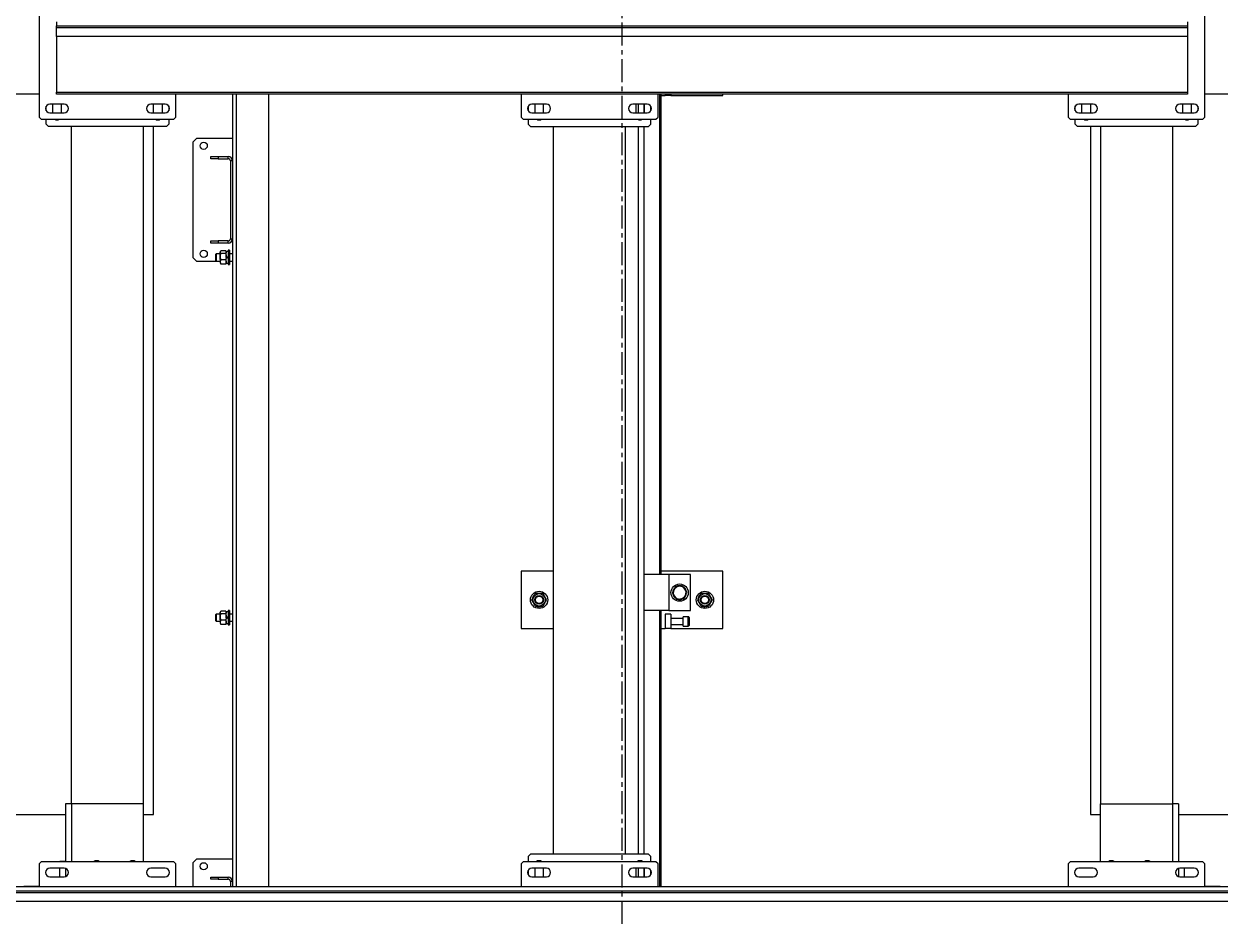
# Model space of a CAD drawing. Header units: millimetres. Extents: x 6622 to 532820, y 3370 to 359312.
# Drawn here: x 458470 to 460130, y 286895 to 288137 of the extents above; entities that cross this region are included whole.
import ezdxf

# ---------------------------------------------------------------- set-up
doc = ezdxf.new("R2010")
doc.units = ezdxf.units.MM
doc.linetypes.add('CENTER', pattern=[50.8, 31.75, -6.35, 6.35, -6.35])

# ---------------------------------------------------------------- blocks, each defined once
blk = doc.blocks.new('A$C6F3A12F4')
at = {"color": 2, "linetype": 'Continuous', "lineweight": 25}
for p, q in [((26585.2, 3700), (26585.2, 2659)), ((27585.2, 2622.1), (27585.2, 3700)), ((27685.7, 3475), (27685.7, 225)), ((27691.1, 225), (27691.1, 3475)), ((27693.7, 3475), (27693.7, 225)), ((27705.7, 3475), (27705.7, 225)), ((27685.2, 2680), (27685.2, 2659)), ((26617.2, 2659), (26453.2, 2659)), ((26620.2, 2656), (26617.2, 2659)), ((26620.2, 2472), (26620.2, 2656)), ((27653.7, 2659), (27650.7, 2656)), ((27650.7, 2656), (27650.7, 2472)), ((27685.7, 2659), (27653.7, 2659)), ((26599.2, 2644), (26599.2, 2624)), ((26599.2, 2640.1), (26611.2, 2640.1)), ((26602, 2649.1), (26608.4, 2649.1)), ((26611.2, 2624), (26611.2, 2644)), ((26620.2, 2649.1), (26627.2, 2649.1)), ((26630.2, 2646.1), (26627.2, 2649.1)), ((26630.2, 2646.1), (26630.2, 2482.1)), ((27659.7, 2644), (27659.7, 2624)), ((27671.7, 2624), (27671.7, 2644)), ((26485.2, 2635), (26490.6, 2635)), ((26490.6, 1065), (26490.6, 2635)), ((26490.6, 2635), (26493.2, 2635)), ((26493.2, 2635), (26493.2, 1065)), ((26493.2, 2635), (26505.2, 2635)), ((26505.2, 2635), (26505.2, 1065)), ((26505.2, 2635), (26582.6, 2635)), ((26582.6, 1065), (26582.6, 2635)), ((26582.6, 2635), (26585.2, 2635)), ((26585.2, 2635), (26585.2, 1065)), ((26611.2, 2628.1), (26599.2, 2628.1)), ((27659.7, 2630.1), (27671.7, 2630.1)), ((26630.2, 2614.1), (27570.2, 2614.1)), ((27570.2, 2622.1), (27570.2, 2614.1)), ((27570.2, 2622.1), (27650.7, 2622.1)), ((27570.2, 2514.1), (27570.2, 2614.1)), ((27570.2, 2614.1), (27650.7, 2614.1)), ((27660, 2622.1), (27671.4, 2622.1)), ((26630.2, 2514.1), (27570.2, 2514.1)), ((27650.7, 2514.1), (27570.2, 2514.1)), ((27585.2, 2500), (27585.2, 2514.1)), ((26599.2, 2504), (26599.2, 2484)), ((26599.2, 2500.1), (26611.2, 2500.1)), ((26599.2, 2500), (26611.2, 2500)), ((26611.2, 2484), (26611.2, 2504)), ((26630.2, 2500), (27585.2, 2500)), ((27659.7, 2504), (27659.7, 2484)), ((27671.7, 2484), (27671.7, 2504)), ((26611.2, 2488.1), (26599.2, 2488.1)), ((26608.7, 2479.1), (26601.8, 2479.1)), ((26627.2, 2479.1), (26620.2, 2479.1)), ((26627.2, 2479.1), (26630.2, 2482.1)), ((26585.2, 2469), (26617.2, 2469)), ((26617.2, 2469), (26620.2, 2472)), ((27650.7, 2472), (27653.7, 2469)), ((27653.7, 2469), (27685.7, 2469)), ((26587.2, 1990), (26585.2, 1990)), ((26587.2, 1918), (26587.2, 1990)), ((27247.2, 1990), (27247.2, 1904)), ((27327.2, 1990), (27247.2, 1990)), ((27327.2, 1918), (27327.2, 1990)), ((27296.7, 1965), (27296.2, 1965)), ((27296.6, 1963.2), (27296.2, 1963.2)), ((27296.3, 1962.2), (27296.6, 1963.2)), ((27302.2, 1945), (27252.2, 1945)), ((27252.2, 1945), (27252.2, 1915)), ((27302.2, 1915), (27302.2, 1945)), ((27311.7, 1943), (27322.7, 1943)), ((27272.2, 1937.3), (27268, 1934.4)), ((27276.4, 1940.2), (27272.2, 1937.3)), ((27281, 1938), (27276.4, 1940.2)), ((27285.6, 1935.8), (27281, 1938)), ((27286.7, 1930), (27286.1, 1930)), ((27286.6, 1928.2), (27286.2, 1928.2)), ((27286.4, 1927.4), (27286.6, 1928.2)), ((27310.7, 1942), (27310.7, 1935)), ((27323.7, 1942), (27310.7, 1942)), ((27323.7, 1935), (27310.7, 1935)), ((27313.2, 1935), (27313.2, 1918)), ((27321.2, 1918), (27321.2, 1935)), ((27323.7, 1935), (27323.7, 1942)), ((26585.2, 1918), (26587.2, 1918)), ((26585.2, 1910), (26587.2, 1910)), ((26587.2, 1918), (26587.2, 1910)), ((26587.2, 1904), (26587.2, 1910)), ((27252.2, 1915), (27302.2, 1915)), ((27252.2, 1915), (27252.2, 1880.2)), ((27268.7, 1924.2), (27273.4, 1922)), ((27273.4, 1922), (27278, 1919.8)), ((27278, 1919.8), (27282.2, 1922.7)), ((27282.2, 1922.7), (27286.4, 1925.6)), ((27302.2, 1915), (27302.2, 1880.2)), ((27307.2, 1918), (27307.2, 1910)), ((27307.2, 1918), (27327.2, 1918)), ((27307.2, 1910), (27327.2, 1910)), ((27327.2, 1918), (27327.2, 1910)), ((27327.2, 1904), (27327.2, 1910)), ((26585.2, 1904), (27252.2, 1904)), ((27252.2, 1902.7), (26585.2, 1902.7)), ((26617.2, 1900), (26585.2, 1900)), ((26620.2, 1897), (26617.2, 1900)), ((26620.2, 1713), (26620.2, 1897)), ((27302.2, 1904), (27685.7, 1904)), ((27685.7, 1902.7), (27302.2, 1902.7)), ((27653.7, 1900), (27650.7, 1897)), ((27650.7, 1897), (27650.7, 1713)), ((27685.7, 1900), (27653.7, 1900)), ((26599.2, 1885), (26599.2, 1865)), ((26611.2, 1881), (26599.2, 1881)), ((26599.2, 1880.2), (26611.2, 1880.2)), ((26608.5, 1890), (26601.9, 1890)), ((26611.2, 1865), (26611.2, 1885)), ((26627.2, 1890), (26620.2, 1890)), ((26630.2, 1887), (26627.2, 1890)), ((26630.2, 1723), (26630.2, 1887)), ((26630.2, 1880.2), (27640.2, 1880.2)), ((27643.2, 1890), (27640.2, 1887)), ((27640.2, 1887), (27640.2, 1723)), ((27650.7, 1890), (27643.2, 1890)), ((27659.7, 1885), (27659.7, 1865)), ((27671.7, 1881), (27659.7, 1881)), ((27659.7, 1880.2), (27671.7, 1880.2)), ((27669, 1890), (27662.4, 1890)), ((27671.7, 1865), (27671.7, 1885)), ((26611.2, 1872.8), (26599.2, 1872.8)), ((26599.2, 1869), (26611.2, 1869)), ((26620.8, 1872.8), (26620.2, 1872.8)), ((27640.2, 1872.8), (26630.2, 1872.8)), ((27650.7, 1872.8), (27649.6, 1872.8)), ((27671.7, 1872.8), (27659.7, 1872.8)), ((27659.7, 1869), (27671.7, 1869)), ((27640.2, 1855), (26630.2, 1855)), ((26599.2, 1745), (26599.2, 1725)), ((26611.2, 1725), (26611.2, 1745)), ((27640.2, 1755), (26630.2, 1755)), ((27247.2, 1755), (27247.2, 1710)), ((27327.2, 1710), (27327.2, 1755)), ((27659.7, 1745), (27659.7, 1725)), ((27671.7, 1725), (27671.7, 1745)), ((26611.2, 1741), (26599.2, 1741)), ((26599.2, 1729), (26611.2, 1729)), ((27296.7, 1735), (27296.2, 1735)), ((27296.6, 1733.2), (27296.2, 1733.2)), ((27296.3, 1732.2), (27296.6, 1733.2)), ((27671.7, 1741), (27659.7, 1741)), ((27659.7, 1729), (27671.7, 1729)), ((26585.2, 1710), (26617.2, 1710)), ((26601.9, 1720), (26608.5, 1720)), ((26617.2, 1710), (26620.2, 1713)), ((26620.2, 1720), (26627.2, 1720)), ((26627.2, 1720), (26630.2, 1723)), ((27247.2, 1710), (27327.2, 1710)), ((27640.2, 1723), (27643.2, 1720)), ((27643.2, 1720), (27650.7, 1720)), ((27650.7, 1713), (27653.7, 1710)), ((27653.7, 1710), (27685.7, 1710)), ((27662.4, 1720), (27669, 1720)), ((26585.2, 1359.5), (27685.7, 1359.5)), ((26585.2, 1314.5), (27685.7, 1314.5)), ((26585.2, 1309.5), (26678, 1309.5)), ((26647, 1309.5), (26647, 1259.5)), ((26675, 1303.5), (26672, 1303.5)), ((26672, 1289.5), (26672, 1303.5)), ((26675, 1289.5), (26675, 1303.5)), ((26678, 1309.5), (26678, 1306.5)), ((26678, 1309.5), (26786, 1309.5)), ((26678, 1306.5), (26786, 1306.5)), ((26786, 1309.5), (27678, 1309.5)), ((26786, 1306.5), (26786, 1309.5)), ((26792, 1303.5), (26789, 1303.5)), ((26789, 1303.5), (26789, 1289.5)), ((26792, 1303.5), (26792, 1289.5)), ((26802, 1305.5), (26802, 1303.5)), ((26802, 1305.5), (26822, 1305.5)), ((26802, 1303.5), (26822, 1303.5)), ((26802.8, 1300), (26802.8, 1293.4)), ((26804.4, 1300.9), (26803.3, 1300.3)), ((26803.9, 1303.5), (26803.9, 1300.9)), ((26812, 1300.9), (26803.9, 1300.9)), ((26806.4, 1300), (26806.4, 1293.4)), ((26807, 1309.5), (26807, 1305.5)), ((26812, 1300.9), (26813.5, 1300.9)), ((26820, 1300.9), (26813.5, 1300.9)), ((26815.5, 1300), (26815.5, 1293.4)), ((26817, 1305.5), (26817, 1309.5)), ((26820.7, 1300.3), (26819.6, 1300.9)), ((26820, 1300.9), (26820, 1303.5)), ((26821.2, 1300), (26821.2, 1293.4)), ((26822, 1303.5), (26822, 1305.5)), ((27302, 1305.5), (27302, 1303.5)), ((27302, 1305.5), (27322, 1305.5)), ((27302, 1303.5), (27322, 1303.5)), ((27302.8, 1300), (27302.8, 1293.4)), ((27304.4, 1300.9), (27303.3, 1300.3)), ((27303.9, 1303.5), (27303.9, 1300.9)), ((27312, 1300.9), (27303.9, 1300.9)), ((27306.4, 1300), (27306.4, 1293.4)), ((27307, 1309.5), (27307, 1305.5)), ((27312, 1300.9), (27313.5, 1300.9)), ((27320, 1300.9), (27313.5, 1300.9)), ((27315.5, 1300), (27315.5, 1293.4)), ((27317, 1305.5), (27317, 1309.5)), ((27320.7, 1300.3), (27319.6, 1300.9)), ((27320, 1300.9), (27320, 1303.5)), ((27321.2, 1300), (27321.2, 1293.4)), ((27322, 1303.5), (27322, 1305.5)), ((27647, 1309.5), (27647, 1259.5)), ((27675, 1303.5), (27672, 1303.5)), ((27672, 1289.5), (27672, 1303.5)), ((27675, 1289.5), (27675, 1303.5)), ((27678, 1309.5), (27678, 1306.5)), ((27678, 1309.5), (27685.7, 1309.5)), ((27678, 1306.5), (27685.7, 1306.5)), ((26672, 1289.5), (26675, 1289.5)), ((26672, 1279.5), (26672, 1289.5)), ((26675, 1279.5), (26672, 1279.5)), ((26675, 1289.5), (26675, 1279.5)), ((26789, 1289.5), (26792, 1289.5)), ((26789, 1279.5), (26789, 1289.5)), ((26792, 1279.5), (26789, 1279.5)), ((26792, 1289.5), (26792, 1279.5)), ((26803.3, 1293.1), (26804.4, 1292.5)), ((26814.9, 1292.5), (26804.4, 1292.5)), ((26807, 1292.5), (26807, 1287)), ((26807, 1287), (26807.5, 1286.5)), ((26807, 1287), (26817, 1287)), ((26816.5, 1286.5), (26807.5, 1286.5)), ((26814.9, 1292.5), (26819.6, 1292.5)), ((26816.5, 1286.5), (26817, 1287)), ((26817, 1287), (26817, 1292.5)), ((26817, 1259.5), (26817, 1287)), ((26819.6, 1292.5), (26820.7, 1293.1)), ((27303.3, 1293.1), (27304.4, 1292.5)), ((27314.9, 1292.5), (27304.4, 1292.5)), ((27307, 1292.5), (27307, 1287)), ((27307, 1287), (27307.5, 1286.5)), ((27307, 1287), (27317, 1287)), ((27316.5, 1286.5), (27307.5, 1286.5)), ((27314.9, 1292.5), (27319.6, 1292.5)), ((27316.5, 1286.5), (27317, 1287)), ((27317, 1287), (27317, 1292.5)), ((27319.6, 1292.5), (27320.7, 1293.1)), ((27672, 1289.5), (27675, 1289.5)), ((27672, 1279.5), (27672, 1289.5)), ((27675, 1279.5), (27672, 1279.5)), ((27675, 1289.5), (27675, 1279.5)), ((26647, 1259.5), (26652, 1254.5)), ((26652, 1254.5), (26812, 1254.5)), ((26812, 1254.5), (26817, 1259.5)), ((27647, 1259.5), (27652, 1254.5)), ((27652, 1254.5), (27685.7, 1254.5)), ((26617.2, 1231), (26585.2, 1231)), ((26620.2, 1228), (26617.2, 1231)), ((27653.7, 1231), (27650.7, 1228)), ((27685.7, 1231), (27653.7, 1231)), ((26599.2, 1216), (26599.2, 1196)), ((26599.2, 1211.9), (26611.2, 1211.9)), ((26601.8, 1220.9), (26608.7, 1220.9)), ((26611.2, 1196), (26611.2, 1216)), ((26620.2, 1044), (26620.2, 1228)), ((26620.2, 1220.9), (26627.2, 1220.9)), ((26630.2, 1217.9), (26627.2, 1220.9)), ((26630.2, 1217.9), (26630.2, 1053.9)), ((27650.7, 1228), (27650.7, 1044)), ((27659.7, 1216), (27659.7, 1196)), ((27671.7, 1196), (27671.7, 1216)), ((26611.2, 1200), (26599.2, 1200)), ((26611.2, 1199.9), (26599.2, 1199.9)), ((27585.2, 1200), (26630.2, 1200)), ((27585.2, 1185.9), (27585.2, 1200)), ((27570.2, 1185.9), (26630.2, 1185.9)), ((27570.2, 1185.9), (27570.2, 1085.9)), ((27650.7, 1185.9), (27570.2, 1185.9)), ((27570.2, 1085.9), (26630.2, 1085.9)), ((27570.2, 1085.9), (27650.7, 1085.9)), ((27570.2, 1085.9), (27570.2, 1077.9)), ((26485.2, 1065), (26490.6, 1065)), ((26493.2, 1065), (26490.6, 1065)), ((26505.2, 1065), (26493.2, 1065)), ((26505.2, 1065), (26582.6, 1065)), ((26585.2, 1065), (26582.6, 1065)), ((26599.2, 1076), (26599.2, 1056)), ((26599.2, 1071.9), (26611.2, 1071.9)), ((26611.2, 1056), (26611.2, 1076)), ((27570.2, 1077.9), (27650.7, 1077.9)), ((27585.2, 0), (27585.2, 1077.9)), ((27649.7, 1069.9), (27649.7, 1077.9)), ((27650.7, 1069.9), (27649.7, 1069.9)), ((27659.7, 1076), (27659.7, 1056)), ((27671.7, 1069.9), (27659.7, 1069.9)), ((27660, 1077.9), (27671.4, 1077.9)), ((27671.7, 1056), (27671.7, 1076)), ((26611.2, 1059.9), (26599.2, 1059.9)), ((26608.4, 1050.9), (26602, 1050.9)), ((26627.2, 1050.9), (26620.2, 1050.9)), ((26627.2, 1050.9), (26630.2, 1053.9)), ((26453.2, 1041), (26617.2, 1041)), ((26585.2, 1041), (26585.2, 0)), ((26617.2, 1041), (26620.2, 1044)), ((27650.7, 1044), (27653.7, 1041)), ((27653.7, 1041), (27685.7, 1041)), ((27685.2, 1041), (27685.2, 1020))]:
    blk.add_line(p, q, dxfattribs=at)
at = {"color": 2, "linetype": 'Continuous', "lineweight": 25, "flags": 128}
for points in [[(27296.7, 1965), (27296.6, 1966.9), (27296.3, 1967.9)], [(27296.7, 1735), (27296.6, 1736.9), (27296.3, 1737.9)], [(26812, 1300.9), (26811.5, 1301.8), (26811, 1302.6), (26810.5, 1303.5)], [(26812, 1303.5), (26812.5, 1302.6), (26813, 1301.8), (26813.5, 1300.9)], [(27312, 1300.9), (27311.5, 1301.8), (27311, 1302.6), (27310.5, 1303.5)], [(27312, 1303.5), (27312.5, 1302.6), (27313, 1301.8), (27313.5, 1300.9)]]:
    blk.add_lwpolyline(points, dxfattribs=at)
at = {"color": 2, "linetype": 'Continuous', "lineweight": 25}
for centre, radius in [((27287.2, 1965), 12), ((27287.2, 1965), 8.62), ((27287.2, 1965), 6), ((27287.2, 1965), 5), ((27277.2, 1930), 12), ((27287.2, 1735), 12), ((27287.2, 1735), 8.62), ((27287.2, 1735), 6), ((27287.2, 1735), 5), ((26657, 1269.5), 5), ((26807, 1269.5), 5), ((27657, 1269.5), 5)]:
    blk.add_circle(centre, radius, dxfattribs=at)
for centre, radius, start, end in [((26605.2, 2644), 6, 0, 180), ((27665.7, 2644), 6, 0, 180), ((26605.2, 2624), 6, 180, 0), ((26615.2, 2634.1), 6, 326.4427, 33.5573), ((27665.7, 2624), 6, 180, 0), ((27655.2, 2579.1), 6, 138.5904, 221.4096), ((27655.2, 2529.1), 6, 138.5904, 221.4096), ((26605.2, 2504), 6, 0, 180), ((27665.7, 2504), 6, 0, 180), ((26615.2, 2494.1), 6, 326.4427, 33.5573), ((26605.2, 2484), 6, 180, 0), ((27665.7, 2484), 6, 180, 0), ((27287.2, 1965), 9.55, 349.1982, 0), ((27287.2, 1965), 9.55, 221.2996, 256.7088), ((27311.7, 1942), 1, 90, 180), ((27322.7, 1942), 1, 0, 90), ((27277.2, 1930), 9.55, 165.3637, 203.9741), ((27277.2, 1930), 8.87, 124.3653, 184.3653), ((27277.2, 1930), 8.87, 184.3653, 244.3653), ((27277.2, 1930), 9.55, 104.5207, 143.3519), ((27277.2, 1930), 8.87, 64.3653, 124.3653), ((27277.2, 1930), 9.55, 42.9611, 84.8708), ((27277.2, 1930), 8.86, 4.3653, 64.3653), ((27277.2, 1930), 8.87, 304.3653, 4.3653), ((27277.2, 1930), 9.55, 0, 24.9691), ((27277.2, 1930), 9.55, 349.1982, 0), ((27277.2, 1930), 9.55, 224.4516, 265.4367), ((27277.2, 1930), 8.87, 244.3653, 304.3653), ((27277.2, 1930), 9.55, 283.449, 324.061), ((26605.2, 1885), 6, 0, 180), ((26615.2, 1875), 6, 326.4427, 33.5573), ((27655.2, 1875), 6, 138.5904, 221.4096), ((27665.7, 1885), 6, 0, 180), ((26605.2, 1865), 6, 180, 0), ((27665.7, 1865), 6, 180, 0), ((26605.2, 1745), 6, 0, 180), ((27665.7, 1745), 6, 0, 180), ((26615.2, 1735), 6, 326.4427, 33.5573), ((27287.2, 1735), 9.55, 221.2996, 256.7088), ((27287.2, 1735), 9.55, 349.1982, 0), ((27655.2, 1735), 6, 138.5904, 221.4096), ((26605.2, 1725), 6, 180, 0), ((27665.7, 1725), 6, 180, 0), ((26678, 1303.5), 6, 90, 180), ((26678, 1303.5), 3, 90, 180), ((26786, 1303.5), 6, 0, 90), ((26786, 1303.5), 3, 0, 90), ((27678, 1303.5), 6, 90, 180), ((27678, 1303.5), 3, 90, 180), ((26605.2, 1216), 6, 0, 180), ((27665.7, 1216), 6, 0, 180), ((26605.2, 1196), 6, 180, 0), ((26615.2, 1205.9), 6, 326.4427, 33.5573), ((27665.7, 1196), 6, 180, 0), ((27655.2, 1170.9), 6, 138.5904, 221.4096), ((27655.2, 1120.9), 6, 138.5904, 221.4096), ((26605.2, 1076), 6, 0, 180), ((27665.7, 1076), 6, 0, 180), ((26615.2, 1065.9), 6, 326.4427, 33.5573), ((26605.2, 1056), 6, 180, 0), ((27665.7, 1056), 6, 180, 0)]:
    blk.add_arc(centre, radius, start, end, dxfattribs=at)
for points, knots in [([(27287.2, 1975.4), (27286.4, 1974.9), (27284.8, 1974), (27282.5, 1972.7), (27280.3, 1971.4), (27278.9, 1970.6), (27278.2, 1970.2)], [0, 0, 0, 0, 0.264655, 0.534987, 0.765327, 1, 1, 1, 1]), ([(27278.2, 1970.2), (27278.2, 1969.8), (27278.2, 1968.5), (27278.2, 1966.2), (27278.2, 1963.2), (27278.2, 1961.1), (27278.2, 1959.8)], [0, 0, 0, 0, 0.131003, 0.38054, 0.636178, 1, 1, 1, 1]), ([(27278.2, 1959.8), (27279, 1959.4), (27280.6, 1958.4), (27282.9, 1957.1), (27285.1, 1955.8), (27286.5, 1955), (27287.2, 1954.6)], [0, 0, 0, 0, 0.264501, 0.534988, 0.765328, 1, 1, 1, 1]), ([(27296.2, 1970.2), (27295.4, 1970.6), (27293.8, 1971.6), (27291.5, 1972.9), (27289.3, 1974.2), (27287.9, 1975), (27287.2, 1975.4)], [0, 0, 0, 0, 0.264614, 0.534904, 0.765363, 1, 1, 1, 1]), ([(27287.2, 1954.6), (27288, 1955.1), (27289.6, 1956), (27291.9, 1957.3), (27294.1, 1958.6), (27295.5, 1959.4), (27296.2, 1959.8)], [0, 0, 0, 0, 0.264614, 0.534903, 0.765363, 1, 1, 1, 1]), ([(27296.2, 1959.8), (27296.2, 1961.1), (27296.2, 1963.2), (27296.2, 1966.2), (27296.2, 1968.4), (27296.2, 1969.8), (27296.2, 1970.2)], [0, 0, 0, 0, 0.363821, 0.613049, 0.868997, 1, 1, 1, 1]), ([(27268, 1934.4), (27268, 1934), (27268.1, 1932.3), (27268.3, 1930.6), (27268.4, 1929.3)], [0, 0, 0, 0, 0.2530598, 1, 1, 1, 1]), ([(27268.4, 1929.3), (27268.5, 1927.7), (27268.6, 1926), (27268.7, 1924.3), (27268.7, 1924.2)], [0, 0, 0, 0, 0.973018, 1, 1, 1, 1]), ([(27286, 1930.7), (27285.9, 1932), (27285.8, 1933.7), (27285.7, 1935.4), (27285.6, 1935.8)], [0, 0, 0, 0, 0.746918, 1, 1, 1, 1]), ([(27286.4, 1925.6), (27286.4, 1925.6), (27286.3, 1927.3), (27286.2, 1929), (27286, 1930.7)], [0, 0, 0, 0, 0.0270117, 1, 1, 1, 1]), ([(27287.2, 1745.4), (27286.4, 1744.9), (27284.8, 1744), (27282.5, 1742.7), (27280.3, 1741.4), (27278.9, 1740.6), (27278.2, 1740.2)], [0, 0, 0, 0, 0.264655, 0.534987, 0.765327, 1, 1, 1, 1]), ([(27296.2, 1740.2), (27295.4, 1740.6), (27293.8, 1741.6), (27291.5, 1742.9), (27289.3, 1744.2), (27287.9, 1745), (27287.2, 1745.4)], [0, 0, 0, 0, 0.264614, 0.534903, 0.765363, 1, 1, 1, 1]), ([(27278.2, 1740.2), (27278.2, 1739.8), (27278.2, 1738.5), (27278.2, 1736.2), (27278.2, 1733.2), (27278.2, 1731.1), (27278.2, 1729.8)], [0, 0, 0, 0, 0.1310035, 0.3805405, 0.636178, 1, 1, 1, 1]), ([(27278.2, 1729.8), (27279, 1729.4), (27280.6, 1728.4), (27282.9, 1727.1), (27285.1, 1725.8), (27286.5, 1725), (27287.2, 1724.6)], [0, 0, 0, 0, 0.2645011, 0.5349887, 0.7653276, 1, 1, 1, 1]), ([(27287.2, 1724.6), (27288, 1725.1), (27289.6, 1726), (27291.9, 1727.3), (27294.1, 1728.6), (27295.5, 1729.4), (27296.2, 1729.8)], [0, 0, 0, 0, 0.264614, 0.534903, 0.765363, 1, 1, 1, 1]), ([(27296.2, 1729.8), (27296.2, 1731.1), (27296.2, 1733.2), (27296.2, 1736.2), (27296.2, 1738.4), (27296.2, 1739.8), (27296.2, 1740.2)], [0, 0, 0, 0, 0.363821, 0.613048, 0.868997, 1, 1, 1, 1]), ([(26802.8, 1300), (26803.3, 1300.2), (26804, 1300.7), (26805, 1300.7), (26805.8, 1300.4), (26806.2, 1300.1), (26806.4, 1300)], [0, 0, 0, 0, 0.363637, 0.612794, 0.868669, 1, 1, 1, 1]), ([(26806.4, 1300), (26807.2, 1300.2), (26808.8, 1300.6), (26811.2, 1300.7), (26813.4, 1300.5), (26814.8, 1300.2), (26815.5, 1300)], [0, 0, 0, 0, 0.264522, 0.534908, 0.765371, 1, 1, 1, 1]), ([(26815.5, 1300), (26816, 1300.2), (26817, 1300.6), (26818.5, 1300.7), (26819.9, 1300.5), (26820.7, 1300.2), (26821.2, 1300)], [0, 0, 0, 0, 0.264587, 0.534953, 0.765275, 1, 1, 1, 1]), ([(26821.2, 1300), (26821, 1300.1), (26820.8, 1300.2), (26820.7, 1300.3), (26820.7, 1300.3)], [0, 0, 0, 0, 0.908808, 1, 1, 1, 1]), ([(27302.8, 1300), (27303.3, 1300.2), (27304, 1300.7), (27305, 1300.7), (27305.8, 1300.4), (27306.2, 1300.1), (27306.4, 1300)], [0, 0, 0, 0, 0.363637, 0.612794, 0.868669, 1, 1, 1, 1]), ([(27306.4, 1300), (27307.2, 1300.2), (27308.8, 1300.6), (27311.2, 1300.7), (27313.4, 1300.5), (27314.8, 1300.2), (27315.5, 1300)], [0, 0, 0, 0, 0.264522, 0.534908, 0.765371, 1, 1, 1, 1]), ([(27315.5, 1300), (27316, 1300.2), (27317, 1300.6), (27318.5, 1300.7), (27319.9, 1300.5), (27320.7, 1300.2), (27321.2, 1300)], [0, 0, 0, 0, 0.264587, 0.534953, 0.765275, 1, 1, 1, 1]), ([(27321.2, 1300), (27321, 1300.1), (27320.8, 1300.2), (27320.7, 1300.3), (27320.7, 1300.3)], [0, 0, 0, 0, 0.908808, 1, 1, 1, 1]), ([(26806.4, 1293.4), (26806.2, 1293.3), (26805.8, 1293), (26805, 1292.7), (26804, 1292.7), (26803.3, 1293.2), (26802.8, 1293.4)], [0, 0, 0, 0, 0.13133, 0.380798, 0.636361, 1, 1, 1, 1]), ([(26815.5, 1293.4), (26814.7, 1293.2), (26813.1, 1292.8), (26810.7, 1292.7), (26808.5, 1292.9), (26807.1, 1293.2), (26806.4, 1293.4)], [0, 0, 0, 0, 0.26472, 0.534906, 0.76537, 1, 1, 1, 1]), ([(26821.2, 1293.4), (26820.7, 1293.2), (26819.7, 1292.8), (26818.2, 1292.7), (26816.8, 1292.9), (26816, 1293.2), (26815.5, 1293.4)], [0, 0, 0, 0, 0.264585, 0.534952, 0.765396, 1, 1, 1, 1]), ([(26820.7, 1293.1), (26820.7, 1293.1), (26820.8, 1293.2), (26821, 1293.3), (26821.2, 1293.4)], [0, 0, 0, 0, 0.09115, 1, 1, 1, 1]), ([(27306.4, 1293.4), (27306.2, 1293.3), (27305.8, 1293), (27305, 1292.7), (27304, 1292.7), (27303.3, 1293.2), (27302.8, 1293.4)], [0, 0, 0, 0, 0.13133, 0.380798, 0.636361, 1, 1, 1, 1]), ([(27315.5, 1293.4), (27314.7, 1293.2), (27313.1, 1292.8), (27310.7, 1292.7), (27308.5, 1292.9), (27307.1, 1293.2), (27306.4, 1293.4)], [0, 0, 0, 0, 0.26472, 0.534906, 0.76537, 1, 1, 1, 1]), ([(27321.2, 1293.4), (27320.7, 1293.2), (27319.7, 1292.8), (27318.2, 1292.7), (27316.8, 1292.9), (27316, 1293.2), (27315.5, 1293.4)], [0, 0, 0, 0, 0.264585, 0.534952, 0.765396, 1, 1, 1, 1]), ([(27320.7, 1293.1), (27320.7, 1293.1), (27320.8, 1293.2), (27321, 1293.3), (27321.2, 1293.4)], [0, 0, 0, 0, 0.09115, 1, 1, 1, 1])]:
    blk.add_open_spline(points, degree=3, knots=knots, dxfattribs=at)

msp = doc.modelspace()

# ---------------------------------------------------------------- linework, layer by layer
at = {"color": 1, "linetype": 'CENTER'}
msp.add_line((459300, 268650.975), (459300, 314810.514), dxfattribs=at)

# ---------------------------------------------------------------- block references
at = {"color": 0, "rotation": 270}
msp.add_blockref('A$C6F3A12F4', (457450, 314625.198), dxfattribs=at)

doc.saveas('drawing.dxf')
